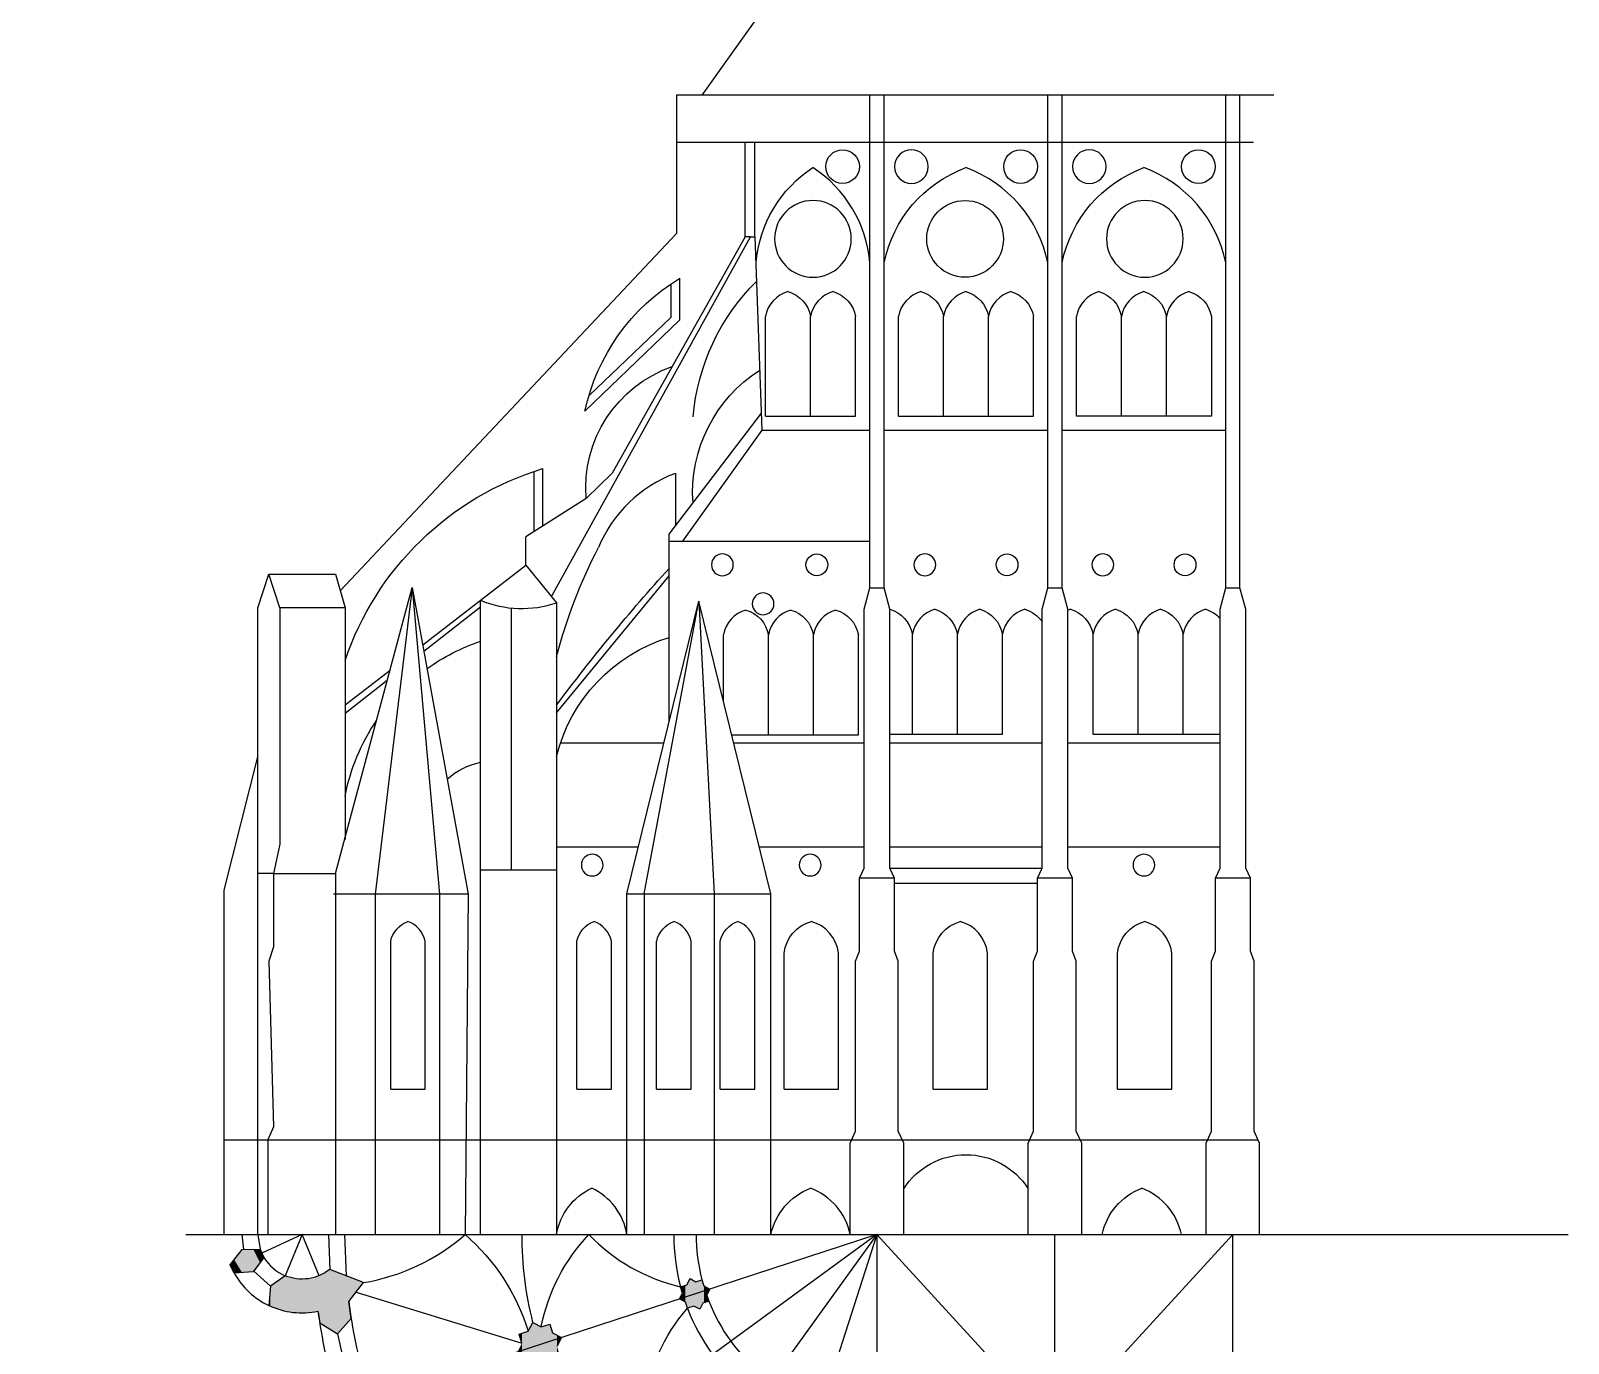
# Model space of a CAD drawing. Extents: x 146 to 208, y -275 to -29.
# Drawn here: x 149.7 to 208.5, y -164.9 to -114.8 of the extents above; entities that cross this region are included whole.
import ezdxf

# ---------------------------------------------------------------- set-up
doc = ezdxf.new("R2010")
doc.units = 0
for name, color, linetype in [('BASE_PLAN', 7, 'CONTINUOUS'), ('ELEVATIONS', 7, 'CONTINUOUS'), ('LINE_OF_SYMMETRY', 7, 'CONTINUOUS'), ('POCHE', 7, 'CONTINUOUS'), ('VAULT_LINES', 7, 'CONTINUOUS')]:
    doc.layers.add(name, color=color, linetype=linetype)

# ---------------------------------------------------------------- blocks, each defined once
blk = doc.blocks.new('*U66')
at = {"layer": 'POCHE', "linetype": 'CONTINUOUS'}
for points in [[(174.815, -163.507), (174.761, -162.698), (174.815, -162.68)], [(174.838, -163.579), (174.815, -162.68), (174.838, -162.635)], [(174.815, -163.507), (174.815, -162.68), (174.838, -163.579)], [(174.935, -163.548), (174.838, -162.635), (174.935, -162.449)], [(174.838, -163.579), (174.838, -162.635), (174.935, -163.548)], [(174.935, -163.548), (174.935, -162.449), (175.08, -163.5)], [(175.08, -163.5), (174.935, -162.449), (175.08, -162.525)], [(175.08, -163.5), (175.08, -162.525), (175.161, -163.54)], [(175.161, -163.54), (175.08, -162.525), (175.161, -162.567)], [(175.313, -163.616), (175.161, -162.567), (175.313, -162.518)], [(175.161, -163.54), (175.161, -162.567), (175.313, -163.616)], [(175.388, -163.465), (175.313, -162.518), (175.388, -162.493)], [(175.313, -163.616), (175.313, -162.518), (175.388, -163.465)], [(175.388, -163.465), (175.388, -162.493), (175.426, -163.388)], [(175.426, -163.388), (175.388, -162.493), (175.426, -162.613)], [(175.426, -163.388), (175.426, -162.613), (175.463, -163.376)], [(175.463, -163.376), (175.426, -162.613), (175.463, -162.725)], [(174.65, -163.285), (174.531, -163.226), (174.65, -162.998)], [(174.65, -162.998), (174.573, -162.759), (174.65, -162.734)], [(174.761, -163.341), (174.65, -162.734), (174.761, -162.698)], [(174.65, -163.285), (174.65, -162.734), (174.761, -163.341)], [(174.761, -163.341), (174.761, -162.698), (174.815, -163.507)], [(175.463, -163.376), (175.463, -162.725), (175.578, -163.338)], [(175.578, -163.338), (175.463, -162.725), (175.578, -162.786)], [(175.578, -163.082), (175.578, -162.786), (175.694, -162.847)], [(175.578, -163.338), (175.578, -163.082), (175.653, -163.314)]]:
    blk.add_solid(points, dxfattribs=at)
blk = doc.blocks.new('*U73')
at = {"layer": 'POCHE', "linetype": 'CONTINUOUS'}
for points in [[(168.785, -165.754), (168.751, -164.458), (168.785, -164.393)], [(168.924, -165.709), (168.785, -164.393), (168.924, -164.125)], [(168.785, -165.754), (168.785, -164.393), (168.924, -165.709)], [(168.924, -165.709), (168.924, -164.125), (169.133, -165.64)], [(169.133, -165.64), (168.924, -164.125), (169.133, -164.234)], [(169.133, -165.64), (169.133, -164.234), (169.249, -165.698)], [(169.249, -165.698), (169.133, -164.234), (169.249, -164.295)], [(169.468, -165.808), (169.249, -164.295), (169.468, -164.224)], [(169.249, -165.698), (169.249, -164.295), (169.468, -165.808)], [(169.576, -165.59), (169.468, -164.224), (169.576, -164.188)], [(169.468, -165.808), (169.468, -164.224), (169.576, -165.59)], [(169.576, -165.59), (169.576, -164.188), (169.632, -165.478)], [(169.632, -165.478), (169.576, -164.188), (169.632, -164.36)], [(169.632, -165.478), (169.632, -164.36), (169.685, -165.461)], [(169.685, -165.461), (169.632, -164.36), (169.685, -164.523)], [(168.513, -165.33), (168.342, -165.245), (168.513, -164.915)], [(168.513, -164.915), (168.402, -164.572), (168.513, -164.535)], [(168.673, -165.41), (168.513, -164.535), (168.673, -164.483)], [(168.513, -165.33), (168.513, -164.535), (168.673, -165.41)], [(168.751, -165.649), (168.673, -164.483), (168.751, -164.458)], [(168.673, -165.41), (168.673, -164.483), (168.751, -165.649)], [(168.751, -165.649), (168.751, -164.458), (168.785, -165.754)], [(169.685, -165.461), (169.685, -164.523), (169.851, -165.406)], [(169.851, -165.406), (169.685, -164.523), (169.851, -164.61)], [(169.851, -165.036), (169.851, -164.61), (170.019, -164.698)], [(169.851, -165.406), (169.851, -165.036), (169.959, -165.371)]]:
    blk.add_solid(points, dxfattribs=at)
blk = doc.blocks.new('*U75')
at = {"layer": 'POCHE', "linetype": 'CONTINUOUS'}
for points in [[(161.172, -164.373), (161.129, -162.129), (161.172, -162.095)], [(161.172, -164.373), (161.172, -162.095), (161.473, -164.557)], [(161.473, -164.557), (161.172, -162.095), (161.473, -162.213)], [(159.012, -163.544), (158.957, -162.702), (159.012, -162.663)], [(159.068, -163.565), (159.012, -162.663), (159.068, -162.623)], [(159.012, -163.544), (159.012, -162.663), (159.068, -163.565)], [(159.124, -163.586), (159.068, -162.623), (159.124, -162.583)], [(159.068, -163.565), (159.068, -162.623), (159.124, -163.586)], [(159.18, -163.605), (159.124, -162.583), (159.18, -162.542)], [(159.124, -163.586), (159.124, -162.583), (159.18, -163.605)], [(159.237, -163.624), (159.18, -162.542), (159.237, -162.501)], [(159.18, -163.605), (159.18, -162.542), (159.237, -163.624)], [(159.295, -163.641), (159.237, -162.501), (159.295, -162.459)], [(159.237, -163.624), (159.237, -162.501), (159.295, -163.641)], [(159.353, -163.657), (159.295, -162.459), (159.353, -162.418)], [(159.295, -163.641), (159.295, -162.459), (159.353, -163.657)], [(159.411, -163.672), (159.353, -162.418), (159.411, -162.376)], [(159.353, -163.657), (159.353, -162.418), (159.411, -163.672)], [(159.465, -163.684), (159.411, -162.376), (159.465, -162.337)], [(159.411, -163.672), (159.411, -162.376), (159.465, -163.684)], [(159.465, -163.684), (159.465, -162.337), (159.47, -163.685)], [(159.47, -163.685), (159.465, -162.337), (159.47, -162.339)], [(159.47, -163.685), (159.47, -162.339), (159.515, -163.695)], [(159.515, -163.695), (159.47, -162.339), (159.515, -162.357)], [(159.515, -163.695), (159.515, -162.357), (159.529, -163.698)], [(159.529, -163.698), (159.515, -162.357), (159.529, -162.362)], [(159.529, -163.698), (159.529, -162.362), (159.566, -163.705)], [(159.566, -163.705), (159.529, -162.362), (159.566, -162.376)], [(159.566, -163.705), (159.566, -162.376), (159.588, -163.709)], [(159.588, -163.709), (159.566, -162.376), (159.588, -162.383)], [(159.588, -163.709), (159.588, -162.383), (159.619, -163.714)], [(159.619, -163.714), (159.588, -162.383), (159.619, -162.393)], [(159.619, -163.714), (159.619, -162.393), (159.648, -163.719)], [(159.648, -163.719), (159.619, -162.393), (159.648, -162.401)], [(159.648, -163.719), (159.648, -162.401), (159.672, -163.723)], [(159.672, -163.723), (159.648, -162.401), (159.672, -162.408)], [(159.672, -163.723), (159.672, -162.408), (159.708, -163.728)], [(159.708, -163.728), (159.672, -162.408), (159.708, -162.417)], [(159.708, -163.728), (159.708, -162.417), (159.726, -163.73)], [(159.726, -163.73), (159.708, -162.417), (159.726, -162.422)], [(159.726, -163.73), (159.726, -162.422), (159.768, -163.736)], [(159.768, -163.736), (159.726, -162.422), (159.768, -162.431)], [(159.768, -163.736), (159.768, -162.431), (159.781, -163.737)], [(159.781, -163.737), (159.768, -162.431), (159.781, -162.434)], [(159.781, -163.737), (159.781, -162.434), (159.828, -163.742)], [(159.828, -163.742), (159.781, -162.434), (159.828, -162.443)], [(159.828, -163.742), (159.828, -162.443), (159.836, -163.743)], [(159.836, -163.743), (159.828, -162.443), (159.836, -162.444)], [(159.836, -163.743), (159.836, -162.444), (159.888, -163.747)], [(159.888, -163.747), (159.836, -162.444), (159.888, -162.452)], [(159.888, -163.747), (159.888, -162.452), (159.892, -163.748)], [(159.892, -163.748), (159.888, -162.452), (159.892, -162.453)], [(159.892, -163.748), (159.892, -162.453), (159.948, -163.751)], [(159.948, -163.751), (159.892, -162.453), (159.948, -162.459)], [(159.948, -163.751), (159.948, -162.459), (159.949, -163.751)], [(159.949, -163.751), (159.948, -162.459), (159.949, -162.459)], [(159.949, -163.751), (159.949, -162.459), (160.006, -163.754)], [(160.006, -163.754), (159.949, -162.459), (160.006, -162.464)], [(160.006, -163.754), (160.006, -162.464), (160.009, -163.754)], [(160.009, -163.754), (160.006, -162.464), (160.009, -162.464)], [(160.009, -163.754), (160.009, -162.464), (160.063, -163.756)], [(160.063, -163.756), (160.009, -162.464), (160.063, -162.466)], [(160.063, -163.756), (160.063, -162.466), (160.069, -163.756)], [(160.069, -163.756), (160.063, -162.466), (160.069, -162.466)], [(160.069, -163.756), (160.069, -162.466), (160.121, -163.756)], [(160.121, -163.756), (160.069, -162.466), (160.121, -162.467)], [(160.121, -163.756), (160.121, -162.467), (160.129, -163.756)], [(160.129, -163.756), (160.121, -162.467), (160.129, -162.467)], [(160.179, -163.755), (160.129, -162.467), (160.179, -162.466)], [(160.129, -163.756), (160.129, -162.467), (160.179, -163.755)], [(160.189, -163.755), (160.179, -162.466), (160.189, -162.465)], [(160.179, -163.755), (160.179, -162.466), (160.189, -163.755)], [(160.236, -163.753), (160.189, -162.465), (160.236, -162.463)], [(160.189, -163.755), (160.189, -162.465), (160.236, -163.753)], [(160.249, -163.753), (160.236, -162.463), (160.249, -162.462)], [(160.236, -163.753), (160.236, -162.463), (160.249, -163.753)], [(160.294, -163.751), (160.249, -162.462), (160.294, -162.458)], [(160.249, -163.753), (160.249, -162.462), (160.294, -163.751)], [(160.309, -163.75), (160.294, -162.458), (160.309, -162.456)], [(160.294, -163.751), (160.294, -162.458), (160.309, -163.75)], [(160.351, -163.746), (160.309, -162.456), (160.351, -162.45)], [(160.309, -163.75), (160.309, -162.456), (160.351, -163.746)], [(160.369, -163.745), (160.351, -162.45), (160.369, -162.448)], [(160.351, -163.746), (160.351, -162.45), (160.369, -163.745)], [(160.409, -163.741), (160.369, -162.448), (160.409, -162.441)], [(160.369, -163.745), (160.369, -162.448), (160.409, -163.741)], [(160.429, -163.739), (160.409, -162.441), (160.429, -162.437)], [(160.409, -163.741), (160.409, -162.441), (160.429, -163.739)], [(160.465, -163.735), (160.429, -162.437), (160.465, -162.43)], [(160.429, -163.739), (160.429, -162.437), (160.465, -163.735)], [(160.488, -163.732), (160.465, -162.43), (160.488, -162.425)], [(160.465, -163.735), (160.465, -162.43), (160.488, -163.732)], [(160.522, -163.728), (160.488, -162.425), (160.522, -162.417)], [(160.488, -163.732), (160.488, -162.425), (160.522, -163.728)], [(160.547, -163.724), (160.522, -162.417), (160.547, -162.411)], [(160.522, -163.728), (160.522, -162.417), (160.547, -163.724)], [(160.577, -163.72), (160.547, -162.411), (160.577, -162.402)], [(160.547, -163.724), (160.547, -162.411), (160.577, -163.72)], [(160.605, -163.715), (160.577, -162.402), (160.605, -162.394)], [(160.577, -163.72), (160.577, -162.402), (160.605, -163.715)], [(160.632, -163.71), (160.605, -162.394), (160.632, -162.386)], [(160.605, -163.715), (160.605, -162.394), (160.632, -163.71)], [(160.664, -163.705), (160.632, -162.386), (160.664, -162.375)], [(160.632, -163.71), (160.632, -162.386), (160.664, -163.705)], [(160.687, -163.7), (160.664, -162.375), (160.687, -162.367)], [(160.664, -163.705), (160.664, -162.375), (160.687, -163.7)], [(160.722, -163.693), (160.687, -162.367), (160.722, -162.354)], [(160.687, -163.7), (160.687, -162.367), (160.722, -163.693)], [(160.74, -163.821), (160.722, -162.354), (160.74, -162.347)], [(160.722, -163.693), (160.722, -162.354), (160.74, -163.821)], [(160.787, -164.138), (160.74, -162.347), (160.787, -162.327)], [(160.74, -163.821), (160.74, -162.347), (160.787, -164.138)], [(160.793, -164.142), (160.787, -162.327), (160.793, -162.325)], [(160.787, -164.138), (160.787, -162.327), (160.793, -164.142)], [(160.844, -164.173), (160.793, -162.325), (160.844, -162.301)], [(160.793, -164.142), (160.793, -162.325), (160.844, -164.173)], [(160.895, -164.204), (160.844, -162.301), (160.895, -162.276)], [(160.844, -164.173), (160.844, -162.301), (160.895, -164.204)], [(160.944, -164.234), (160.895, -162.276), (160.944, -162.249)], [(160.895, -164.204), (160.895, -162.276), (160.944, -164.234)], [(160.992, -164.263), (160.944, -162.249), (160.992, -162.221)], [(160.944, -164.234), (160.944, -162.249), (160.992, -164.263)], [(161.039, -164.292), (160.992, -162.221), (161.039, -162.191)], [(160.992, -164.263), (160.992, -162.221), (161.039, -164.292)], [(161.085, -164.32), (161.039, -162.191), (161.085, -162.161)], [(161.039, -164.292), (161.039, -162.191), (161.085, -164.32)], [(161.129, -164.347), (161.085, -162.161), (161.129, -162.129)], [(161.085, -164.32), (161.085, -162.161), (161.129, -164.347)], [(161.129, -164.347), (161.129, -162.129), (161.172, -164.373)], [(161.473, -164.557), (161.473, -162.213), (161.897, -164.079)], [(161.897, -164.079), (161.473, -162.213), (161.897, -162.379)], [(161.897, -163.325), (161.897, -162.379), (162.466, -162.602)], [(158.903, -163.498), (158.849, -163.473), (158.903, -162.799)], [(158.908, -163.5), (158.903, -162.799), (158.908, -162.738)], [(158.903, -163.498), (158.903, -162.799), (158.908, -163.5)], [(158.957, -163.521), (158.908, -162.738), (158.957, -162.702)], [(158.908, -163.5), (158.908, -162.738), (158.957, -163.521)], [(158.957, -163.521), (158.957, -162.702), (159.012, -163.544)], [(161.897, -164.079), (161.897, -163.325), (161.99, -163.974)]]:
    blk.add_solid(points, dxfattribs=at)
blk = doc.blocks.new('*U76')
at = {"layer": 'POCHE', "linetype": 'CONTINUOUS'}
for points in [[(157.823, -162.218), (157.521, -161.726), (157.823, -161.341)], [(158.252, -162.191), (157.823, -161.341), (158.252, -161.326)], [(157.823, -162.218), (157.823, -161.341), (158.252, -162.191)], [(158.51, -161.839), (158.252, -161.326), (158.51, -161.318)], [(158.252, -162.191), (158.252, -161.326), (158.51, -161.839)], [(158.51, -161.839), (158.51, -161.318), (158.525, -161.819)], [(158.525, -161.819), (158.51, -161.318), (158.525, -161.359)], [(158.525, -161.819), (158.525, -161.359), (158.541, -161.797)], [(158.541, -161.797), (158.525, -161.359), (158.541, -161.4)], [(158.541, -161.797), (158.541, -161.4), (158.558, -161.774)], [(158.558, -161.774), (158.541, -161.4), (158.558, -161.441)], [(158.558, -161.774), (158.558, -161.441), (158.576, -161.749)], [(158.576, -161.749), (158.558, -161.441), (158.576, -161.481)], [(158.576, -161.749), (158.576, -161.481), (158.595, -161.724)], [(158.595, -161.724), (158.576, -161.481), (158.595, -161.521)], [(157.402, -162.003), (157.367, -161.923), (157.402, -161.878)], [(157.439, -162.083), (157.402, -161.878), (157.439, -161.83)], [(157.402, -162.003), (157.402, -161.878), (157.439, -162.083)], [(157.479, -162.161), (157.439, -161.83), (157.479, -161.78)], [(157.439, -162.083), (157.439, -161.83), (157.479, -162.161)], [(157.521, -162.238), (157.479, -161.78), (157.521, -161.726)], [(157.479, -162.161), (157.479, -161.78), (157.521, -162.238)], [(157.521, -162.238), (157.521, -161.726), (157.823, -162.218)], [(158.595, -161.724), (158.595, -161.521), (158.615, -161.696)], [(158.615, -161.696), (158.595, -161.521), (158.615, -161.561)], [(158.615, -161.696), (158.615, -161.561), (158.636, -161.668)], [(158.636, -161.668), (158.615, -161.561), (158.636, -161.599)], [(158.636, -161.668), (158.636, -161.599), (158.658, -161.638)]]:
    blk.add_solid(points, dxfattribs=at)

msp = doc.modelspace()

# ---------------------------------------------------------------- linework, layer by layer
at = {"layer": 'BASE_PLAN'}
for p, q in [((182.077, -160.765), (149.749, -171.309)), ((157.808, -160.765), (157.88, -161.339)), ((158.419, -160.765), (158.51, -161.318)), ((161.13, -160.765), (161.172, -162.095)), ((161.737, -160.765), (161.797, -162.34)), ((182.077, -160.765), (162.097, -188.369)), ((188.256, -167.505), (182.077, -160.765)), ((182.077, -160.765), (182.077, -194.885)), ((189.494, -167.505), (195.673, -160.765)), ((157.367, -161.923), (157.823, -161.341)), ((157.823, -161.341), (158.51, -161.318)), ((158.51, -161.318), (158.658, -161.638)), ((157.521, -162.238), (157.367, -161.923)), ((158.658, -161.638), (158.252, -162.191)), ((162.466, -162.602), (161.172, -162.095)), ((158.252, -162.191), (157.521, -162.238)), ((158.274, -162.16), (158.908, -162.738)), ((159.465, -162.337), (158.908, -162.738)), ((161.897, -163.325), (162.466, -162.602)), ((174.573, -162.759), (174.815, -162.68)), ((174.815, -162.68), (174.935, -162.449)), ((174.935, -162.449), (175.161, -162.567)), ((175.161, -162.567), (175.388, -162.493)), ((175.388, -162.493), (175.463, -162.725)), ((158.908, -162.738), (158.849, -163.473)), ((162.181, -162.963), (168.513, -164.915)), ((174.531, -163.226), (174.65, -162.998)), ((174.761, -163.341), (174.531, -163.226)), ((174.65, -162.998), (174.573, -162.759)), ((175.463, -162.725), (175.694, -162.847)), ((175.694, -162.847), (175.578, -163.082)), ((175.578, -163.082), (175.653, -163.314)), ((160.735, -163.788), (160.787, -164.138)), ((161.99, -163.974), (161.897, -163.325)), ((174.838, -163.579), (174.761, -163.341)), ((175.08, -163.5), (174.838, -163.579)), ((175.313, -163.616), (175.08, -163.5)), ((175.426, -163.388), (175.313, -163.616)), ((175.653, -163.314), (175.426, -163.388)), ((160.787, -164.138), (161.473, -164.557)), ((161.473, -164.557), (161.99, -163.974)), ((168.751, -164.458), (168.924, -164.125)), ((168.924, -164.125), (169.249, -164.295)), ((169.249, -164.295), (169.576, -164.188)), ((169.576, -164.188), (169.685, -164.523)), ((161.473, -164.557), (161.717, -165.708)), ((168.402, -164.572), (168.751, -164.458)), ((168.513, -164.915), (168.402, -164.572)), ((169.685, -164.523), (170.019, -164.698)), ((170.019, -164.698), (169.851, -165.036))]:
    msp.add_line(p, q, dxfattribs=at)
for centre, radius, start, end in [((161.12, -154.746), 7.971, 279.71945, 310.96029), ((182.177, -160.765), 13.673, 179.99938, 194.22337), ((176.152, -155.919), 7.02, 223.6541, 256.99714), ((182.134, -160.765), 7.82, 179.99931, 194.7733), ((182.128, -160.765), 6.958, 179.99936, 194.38156), ((160.118, -160.77), 1.698, 210.71987, 247.38268), ((160.121, -160.774), 2.984, 209.38668, 244.77555), ((160.114, -160.787), 2.969, 244.78681, 281.80364), ((182.23, -160.766), 21.707, 187.74906, 196.06738), ((171.479, -162.229), 10.856, 187.74944, 188.25493), ((182.222, -160.766), 20.485, 187.17491, 196.04427), ((182.107, -160.776), 7.791, 201.08614, 230.7077), ((182.104, -160.775), 6.932, 201.47882, 230.31502)]:
    msp.add_arc(centre, radius, start, end, dxfattribs=at)
at = {"layer": 'BASE_PLAN', "extrusion": (0, 0, -1)}
for centre, radius, start, end in [((-161.09, -166.819), 8.016, 130.96275, 162.87226), ((-176.183, -165.641), 7.063, 10.98257, 43.65529), ((-160.114, -160.777), 1.69, 231.26867, 292.59576), ((-180.184, -168.213), 7.075, 335.1192, 40.91517)]:
    msp.add_arc(centre, radius, start, end, dxfattribs=at)
at = {"layer": 'ELEVATIONS'}
for p, q in [((175.399, -117.262), (182.477, -107.304)), ((197.237, -117.262), (174.42, -117.262)), ((174.42, -117.262), (174.42, -122.539)), ((181.805, -136.067), (181.805, -117.262)), ((182.349, -136.067), (182.349, -117.262)), ((188.603, -136.067), (188.603, -117.262)), ((189.147, -136.067), (189.147, -117.262)), ((195.401, -136.067), (195.401, -117.262)), ((195.944, -136.067), (195.944, -117.262)), ((196.464, -119.075), (174.42, -119.075)), ((177.037, -122.677), (177.037, -119.075)), ((177.414, -122.677), (177.414, -119.075)), ((161.574, -136.194), (174.42, -122.539)), ((169.645, -136.409), (177.247, -122.677)), ((177.037, -122.677), (171.961, -131.692)), ((177.247, -122.677), (177.037, -122.677)), ((177.247, -122.677), (177.414, -122.677)), ((177.414, -122.677), (177.684, -130.059)), ((174.203, -124.469), (174.203, -125.746)), ((174.538, -124.254), (174.538, -125.848)), ((174.538, -125.848), (170.921, -129.33)), ((174.203, -125.746), (171.077, -128.724)), ((177.818, -129.523), (177.818, -125.709)), ((179.537, -129.523), (179.537, -125.709)), ((181.257, -129.523), (181.257, -125.709)), ((182.897, -129.523), (182.897, -125.709)), ((184.616, -129.523), (184.616, -125.709)), ((186.336, -129.523), (186.336, -125.709)), ((188.055, -129.523), (188.055, -125.709)), ((189.695, -129.523), (189.695, -125.709)), ((191.414, -129.523), (191.414, -125.709)), ((193.134, -129.523), (193.134, -125.709)), ((194.853, -125.709), (194.853, -129.523)), ((174.144, -134.03), (177.66, -129.4)), ((177.818, -129.523), (181.257, -129.523)), ((182.897, -129.523), (188.055, -129.523)), ((194.853, -129.523), (189.695, -129.523)), ((177.684, -130.059), (174.643, -134.295)), ((177.684, -130.059), (181.805, -130.059)), ((182.349, -130.059), (188.603, -130.059)), ((189.147, -130.059), (195.401, -130.059)), ((169.305, -131.523), (169.305, -133.716)), ((168.974, -131.629), (168.974, -133.925)), ((171.961, -131.692), (170.966, -132.664)), ((174.377, -131.704), (174.377, -133.724)), ((170.966, -132.664), (168.666, -134.12)), ((168.666, -135.206), (168.666, -134.12)), ((174.144, -134.295), (174.144, -134.03)), ((174.144, -141.171), (174.144, -134.295)), ((174.144, -134.295), (181.805, -134.295)), ((158.419, -136.842), (158.841, -135.546)), ((159.264, -136.842), (158.841, -135.546)), ((158.841, -135.546), (161.39, -135.546)), ((161.39, -135.546), (161.758, -136.842)), ((164.723, -138.252), (168.666, -135.206)), ((168.666, -135.206), (169.837, -136.645)), ((169.837, -140.848), (174.144, -135.611)), ((161.39, -146.975), (164.323, -136.061)), ((164.323, -136.061), (162.91, -147.765)), ((164.323, -136.061), (166.458, -147.765)), ((164.323, -136.061), (165.362, -147.765)), ((181.585, -136.894), (181.805, -136.067)), ((181.805, -136.067), (182.349, -136.067)), ((182.569, -136.894), (182.349, -136.067)), ((188.383, -136.894), (188.603, -136.067)), ((188.603, -136.067), (189.147, -136.067)), ((189.367, -136.894), (189.147, -136.067)), ((195.181, -136.894), (195.401, -136.067)), ((195.401, -136.067), (195.944, -136.067)), ((196.164, -136.894), (195.944, -136.067)), ((158.419, -142.52), (158.419, -136.842)), ((159.264, -136.842), (159.264, -145.859)), ((161.758, -136.842), (159.264, -136.842)), ((161.758, -136.842), (161.758, -145.676)), ((166.928, -136.815), (164.769, -138.508)), ((166.928, -160.765), (166.928, -136.549)), ((168.105, -136.842), (168.105, -146.838)), ((169.837, -136.645), (169.837, -160.765)), ((172.523, -147.756), (175.275, -136.581)), ((173.178, -147.756), (175.275, -136.581)), ((178.026, -147.756), (175.275, -136.581)), ((175.275, -136.581), (175.855, -147.756)), ((181.585, -146.781), (181.585, -136.894)), ((182.569, -146.781), (182.569, -136.894)), ((188.383, -146.781), (188.383, -136.894)), ((189.367, -146.781), (189.367, -136.894)), ((195.181, -146.781), (195.181, -136.894)), ((196.164, -146.781), (196.164, -136.894)), ((176.21, -140.378), (176.21, -137.867)), ((177.929, -141.681), (177.929, -137.867)), ((179.648, -141.681), (179.648, -137.867)), ((181.368, -141.681), (181.368, -137.867)), ((183.428, -141.655), (183.428, -137.841)), ((185.148, -141.655), (185.148, -137.841)), ((186.867, -141.655), (186.867, -137.841)), ((190.331, -141.655), (190.331, -137.841)), ((192.05, -141.655), (192.05, -137.841)), ((193.769, -141.655), (193.769, -137.841)), ((161.758, -140.543), (163.475, -139.217)), ((163.37, -139.606), (161.758, -140.871)), ((169.989, -141.991), (173.942, -141.991)), ((176.531, -141.681), (181.368, -141.681)), ((176.607, -141.991), (181.585, -141.991)), ((182.569, -141.655), (186.867, -141.655)), ((182.569, -141.991), (188.383, -141.991)), ((183.278, -141.991), (188.256, -141.991)), ((189.367, -141.991), (195.181, -141.991)), ((190.331, -141.655), (195.181, -141.655)), ((157.135, -147.615), (158.419, -142.52)), ((158.419, -160.765), (158.419, -142.52)), ((159.264, -145.859), (159.017, -146.975)), ((169.837, -145.959), (172.965, -145.959)), ((177.584, -145.959), (181.585, -145.959)), ((182.569, -145.959), (188.383, -145.959)), ((189.367, -145.959), (195.181, -145.959)), ((181.407, -147.158), (181.585, -146.781)), ((182.747, -147.158), (182.569, -146.781)), ((182.569, -146.781), (188.383, -146.781)), ((188.205, -147.158), (188.383, -146.781)), ((189.545, -147.158), (189.367, -146.781)), ((195.003, -147.158), (195.181, -146.781)), ((196.342, -147.158), (196.164, -146.781)), ((159.017, -146.975), (158.419, -146.975)), ((159.017, -146.975), (161.39, -146.975)), ((159.017, -146.975), (159.017, -149.778)), ((161.39, -146.975), (161.39, -160.765)), ((166.928, -146.838), (169.837, -146.838)), ((182.747, -147.158), (181.407, -147.158)), ((181.407, -149.95), (181.407, -147.158)), ((182.747, -149.95), (182.747, -147.158)), ((188.205, -147.36), (182.747, -147.36)), ((188.205, -149.95), (188.205, -147.158)), ((189.545, -147.158), (188.205, -147.158)), ((189.545, -149.95), (189.545, -147.158)), ((195.003, -149.95), (195.003, -147.158)), ((196.342, -147.158), (195.003, -147.158)), ((196.342, -149.95), (196.342, -147.158)), ((157.135, -160.765), (157.135, -147.615)), ((166.458, -147.765), (161.313, -147.765)), ((162.91, -147.765), (162.91, -160.765)), ((165.362, -147.765), (165.362, -160.765)), ((166.458, -147.765), (166.345, -160.765)), ((172.523, -160.765), (172.523, -147.756)), ((172.523, -147.756), (178.026, -147.756)), ((173.178, -147.756), (173.178, -160.765)), ((175.855, -147.756), (175.855, -160.765)), ((178.026, -160.765), (178.026, -147.756)), ((163.499, -155.218), (163.499, -149.569)), ((164.82, -155.218), (164.82, -149.569)), ((170.611, -155.218), (170.611, -149.569)), ((171.932, -155.218), (171.932, -149.569)), ((173.66, -155.218), (173.66, -149.569)), ((174.981, -155.218), (174.981, -149.569)), ((176.09, -155.218), (176.09, -149.569)), ((177.411, -155.218), (177.411, -149.569)), ((159.017, -149.778), (158.843, -150.324)), ((158.843, -150.324), (159.017, -156.657)), ((178.526, -155.218), (178.526, -150.024)), ((180.606, -155.218), (180.606, -150.024)), ((181.262, -150.331), (181.407, -149.95)), ((181.262, -156.824), (181.262, -150.331)), ((182.892, -150.331), (182.747, -149.95)), ((182.892, -156.824), (182.892, -150.331)), ((184.22, -155.218), (184.22, -150.024)), ((186.3, -155.218), (186.3, -150.024)), ((188.06, -150.331), (188.205, -149.95)), ((188.06, -156.824), (188.06, -150.331)), ((189.69, -150.331), (189.545, -149.95)), ((189.69, -156.824), (189.69, -150.331)), ((191.26, -155.218), (191.26, -150.024)), ((193.339, -155.218), (193.339, -150.024)), ((194.857, -150.331), (195.003, -149.95)), ((194.857, -156.824), (194.857, -150.331)), ((196.488, -150.331), (196.342, -149.95)), ((196.488, -156.824), (196.488, -150.331)), ((163.499, -155.218), (164.82, -155.218)), ((170.611, -155.218), (171.932, -155.218)), ((173.66, -155.218), (174.981, -155.218)), ((176.09, -155.218), (177.411, -155.218)), ((178.526, -155.218), (180.606, -155.218)), ((184.22, -155.218), (186.3, -155.218)), ((191.26, -155.218), (193.339, -155.218)), ((159.017, -156.657), (158.805, -157.148)), ((157.135, -157.148), (196.634, -157.148)), ((158.805, -157.148), (158.805, -160.765)), ((181.056, -157.278), (181.262, -156.824)), ((181.056, -160.765), (181.056, -157.278)), ((183.097, -157.278), (182.892, -156.824)), ((183.097, -160.765), (183.097, -157.278)), ((187.854, -157.278), (188.06, -156.824)), ((187.854, -160.765), (187.854, -157.278)), ((189.896, -157.278), (189.69, -156.824)), ((189.896, -160.765), (189.896, -157.278)), ((194.652, -157.278), (194.857, -156.824)), ((194.652, -160.765), (194.652, -157.278)), ((196.693, -157.278), (196.488, -156.824)), ((196.693, -160.765), (196.693, -157.278))]:
    msp.add_line(p, q, dxfattribs=at)
for centre, radius in [((180.762, -119.991), 0.643), ((187.56, -119.991), 0.643), ((194.358, -119.991), 0.643), ((194.358, -119.991), 0.643), ((185.442, -122.75), 1.464), ((179.777, -135.193), 0.416), ((187.046, -135.193), 0.416), ((193.844, -135.193), 0.416)]:
    msp.add_circle(centre, radius, dxfattribs=at)
at = {"layer": 'ELEVATIONS', "extrusion": (0, 0, -1)}
for centre, radius in [((-183.392, -119.991), 0.643), ((-190.19, -119.991), 0.643), ((-190.19, -119.991), 0.643), ((-179.631, -122.75), 1.464), ((-192.308, -122.75), 1.464), ((-176.17, -135.193), 0.416), ((-183.906, -135.193), 0.416), ((-190.703, -135.193), 0.416), ((-177.725, -136.684), 0.416), ((-171.199, -146.659), 0.416), ((-179.525, -146.659), 0.416), ((-192.274, -146.659), 0.416)]:
    msp.add_circle(centre, radius, dxfattribs=at)
for centre, radius, start, end in [((-182.25, -124.064), 4.81, 4.70731, 57.0037), ((-187.181, -124.658), 4.933, 11.56731, 69.77375), ((-193.979, -124.658), 4.933, 11.56731, 69.77375), ((-178.618, -130.988), 7.873, 12.15988, 58.79467), ((-183.259, -130.233), 8.234, 4.75667, 45.38491), ((-178.335, -125.937), 1.224, 106.25871, 169.26667), ((-180.054, -125.937), 1.224, 106.25871, 169.26667), ((-183.414, -125.937), 1.224, 106.25871, 169.26667), ((-185.133, -125.937), 1.224, 106.25871, 169.26667), ((-186.853, -125.937), 1.224, 106.25871, 169.26667), ((-190.212, -125.937), 1.224, 106.25871, 169.26667), ((-191.931, -125.937), 1.224, 106.25871, 169.26667), ((-193.651, -125.937), 1.224, 106.25871, 169.26667), ((-175.863, -132.266), 4.913, 355.34314, 70.84817), ((-180.593, -132.448), 5.558, 355.97292, 57.42132), ((-172.663, -142.532), 11.51, 18.66745, 73.03682), ((-189.653, -143.924), 20.495, 14.78494, 27.26723), ((-225.798, -182.285), 69.808, 36.71307, 42.27415), ((-176.727, -138.095), 1.224, 106.25871, 169.26667), ((-178.446, -138.095), 1.224, 106.25871, 169.26667), ((-180.165, -138.095), 1.224, 106.25871, 169.26667), ((-182.226, -138.069), 1.224, 106.25871, 169.26667), ((-183.945, -138.069), 1.224, 106.25871, 169.26667), ((-185.665, -138.069), 1.224, 106.25871, 169.26667), ((-187.384, -138.069), 1.224, 106.25871, 144.74614), ((-189.128, -138.069), 1.224, 106.25871, 169.26667), ((-190.848, -138.069), 1.224, 106.25871, 169.26667), ((-192.567, -138.069), 1.224, 106.25871, 169.26667), ((-194.286, -138.069), 1.224, 106.25871, 136.98208), ((-175.969, -144.013), 6.313, 13.73046, 73.19554), ((-169.428, -145.516), 7.813, 54.47174, 71.33582), ((-169.428, -145.516), 7.813, 10.98062, 34.11167), ((-167.502, -145.452), 2.779, 48.39474, 78.06956), ((-164.52, -149.79), 1.044, 12.22704, 69.82797), ((-171.631, -149.79), 1.044, 12.22704, 69.82797), ((-174.681, -149.79), 1.044, 12.22704, 69.82797), ((-177.11, -149.79), 1.044, 12.22704, 69.82797), ((-179.959, -150.198), 1.443, 6.96051, 74.20848), ((-185.653, -150.198), 1.443, 6.96051, 74.20848), ((-192.692, -150.198), 1.443, 6.96051, 74.20848), ((-185.476, -160.534), 2.818, 32.44473, 147.55527), ((-172.16, -161.137), 2.352, 9.10429, 65.38886), ((-180.387, -161.257), 2.411, 11.76485, 69.4691), ((-193.038, -161.257), 2.411, 11.76485, 69.4691)]:
    msp.add_arc(centre, radius, start, end, dxfattribs=at)
at = {"layer": 'ELEVATIONS'}
for centre, radius, start, end in [((177.011, -124.064), 4.81, 4.70731, 57.0037), ((183.771, -124.658), 4.933, 11.56731, 69.77375), ((190.569, -124.658), 4.933, 11.56731, 69.77375), ((179.02, -125.937), 1.224, 106.25871, 169.26667), ((180.74, -125.937), 1.224, 106.25871, 169.26667), ((184.099, -125.937), 1.224, 106.25871, 169.26667), ((185.818, -125.937), 1.224, 106.25871, 169.26667), ((187.538, -125.937), 1.224, 106.25871, 169.26667), ((190.897, -125.937), 1.224, 106.25871, 169.26667), ((192.617, -125.937), 1.224, 106.25871, 169.26667), ((194.336, -125.937), 1.224, 106.25871, 169.26667), ((176.147, -136.487), 5.1, 110.31229, 157.48899), ((168.511, -132.7), 4.162, 247.64037, 288.57763), ((177.412, -138.095), 1.224, 106.25871, 169.26667), ((179.131, -138.095), 1.224, 106.25871, 169.26667), ((180.851, -138.095), 1.224, 106.25871, 169.26667), ((184.631, -138.069), 1.224, 106.25871, 169.26667), ((186.35, -138.069), 1.224, 106.25871, 169.26667), ((188.069, -138.069), 1.224, 106.25871, 169.26667), ((189.814, -138.069), 1.224, 106.25871, 111.41079), ((191.533, -138.069), 1.224, 106.25871, 169.26667), ((193.252, -138.069), 1.224, 106.25871, 169.26667), ((194.971, -138.069), 1.224, 106.25871, 169.26667), ((163.8, -149.79), 1.044, 12.22704, 69.82797), ((170.911, -149.79), 1.044, 12.22704, 69.82797), ((173.96, -149.79), 1.044, 12.22704, 69.82797), ((176.39, -149.79), 1.044, 12.22704, 69.82797), ((179.173, -150.198), 1.443, 6.96051, 74.20848), ((184.867, -150.198), 1.443, 6.96051, 74.20848), ((191.907, -150.198), 1.443, 6.96051, 74.20848), ((170.2, -161.137), 2.352, 9.10429, 65.38886), ((178.696, -161.257), 2.411, 11.76485, 69.4691), ((191.347, -161.257), 2.411, 11.76485, 69.4691)]:
    msp.add_arc(centre, radius, start, end, dxfattribs=at)
at = {"layer": 'LINE_OF_SYMMETRY'}
for p, q in [((155.67, -160.765), (208.484, -160.765)), ((182.077, -160.765), (160.433, -176.55)), ((182.077, -160.765), (173.81, -186.305))]:
    msp.add_line(p, q, dxfattribs=at)
at = {"layer": 'VAULT_LINES'}
for p, q in [((160.114, -160.765), (158.576, -161.481)), ((160.114, -160.765), (159.465, -162.337)), ((160.764, -162.337), (160.114, -160.765)), ((188.875, -167.23), (188.875, -160.765)), ((195.673, -167.517), (195.673, -160.765))]:
    msp.add_line(p, q, dxfattribs=at)

# ---------------------------------------------------------------- block references
at = {"layer": 'POCHE'}
for name in ['*U76', '*U75', '*U66', '*U73']:
    msp.add_blockref(name, (0, 0), dxfattribs=at)

doc.saveas('drawing.dxf')
